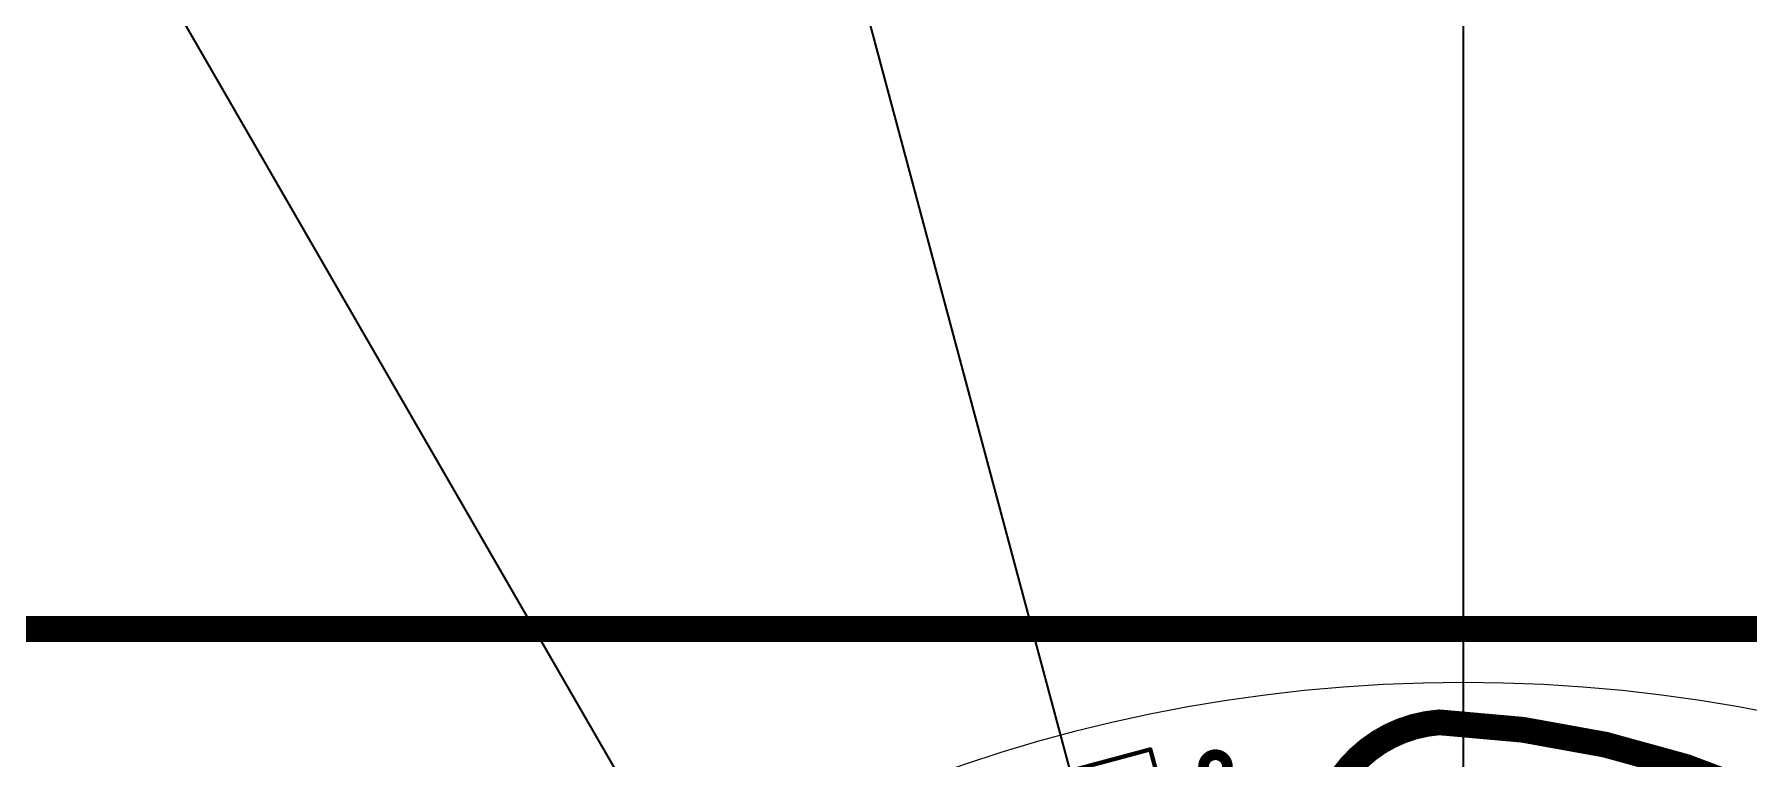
# Model space of a CAD drawing. Extents: x -51 to 51, y -51 to 51.
# Drawn here: x -16.92 to 3.38, y 17.51 to 26.09 of the extents above; entities that cross this region are included whole.
import ezdxf

# ---------------------------------------------------------------- set-up
doc = ezdxf.new("R2010")
doc.units = 0
for name, color, linetype in [('1', 14, 'CONTINUOUS'), ('16', 174, 'CONTINUOUS'), ('20', 178, 'CONTINUOUS'), ('21', 251, 'CONTINUOUS'), ('39', 14, 'CONTINUOUS'), ('49', 251, 'CONTINUOUS')]:
    doc.layers.add(name, color=color, linetype=linetype)

msp = doc.modelspace()

# ---------------------------------------------------------------- linework, layer by layer
at = {"layer": '1', "const_width": 0.2667}
msp.add_lwpolyline([(-19.05, 19.05), (19.05, 19.05)], dxfattribs=at)
at = {"layer": '16', "const_width": 0.3048}
msp.add_lwpolyline([(-19.05, 19.05), (19.05, 19.05)], dxfattribs=at)
at = {"layer": '16'}
for points, const_width in [([(-0.2828, 17.9448, 0.4142), (-1.7165, 16.2865)], 0.3048), ([(4.4593, 16.6372, 0.1132), (-0.2828, 17.9448)], 0.3048), ([(-0.2794, 18.0209, 1), (-0.2861, 17.8686)], 0.1524), ([(-0.2772, 17.8688, 1), (-0.2883, 18.0208)], 0.1524)]:
    msp.add_lwpolyline(points, format="xyb", dxfattribs=dict(at, const_width=const_width))
at = {"layer": '20'}
for points in [[(0, 18.415, 0.4142), (-18.415, 0)], [(18.415, 0, 0.4142), (0, 18.415)]]:
    msp.add_lwpolyline(points, format="xyb", dxfattribs=at)
msp.add_lwpolyline([(0, 18.415, 1), (0, 18.415)], format="xyb", close=True, dxfattribs=at)
msp.add_lwpolyline([(0, 18.415, 1), (0, 18.415)], format="xyb", close=True, dxfattribs=at)
at = {"layer": '21', "const_width": 0.127}
msp.add_lwpolyline([(-2.934, 17.2786, 1), (-2.934, 17.5614, 1), (-2.934, 17.2786)], format="xyb", dxfattribs=at)
at = {"layer": '39', "const_width": 0.0508}
for points in [[(-5.6038, 17.1158), (-3.7048, 17.6246)], [(-3.7048, 17.6246), (-2.9423, 14.779)]]:
    msp.add_lwpolyline(points, dxfattribs=at)
at = {"layer": '39', "const_width": 0.0254}
for points in [[(-3.6925, 17.6279, 1), (-3.717, 17.6213)], [(-3.7015, 17.6123, 1), (-3.7081, 17.6369)]]:
    msp.add_lwpolyline(points, format="xyb", dxfattribs=at)
at = {"layer": '49', "const_width": 0.0254}
for points in [[(0, -50.8), (0, 50.8)], [(13.148, -49.069), (-13.148, 49.069)], [(25.4, -43.9941), (-25.4, 43.9941)]]:
    msp.add_lwpolyline(points, dxfattribs=at)

doc.saveas('drawing.dxf')
